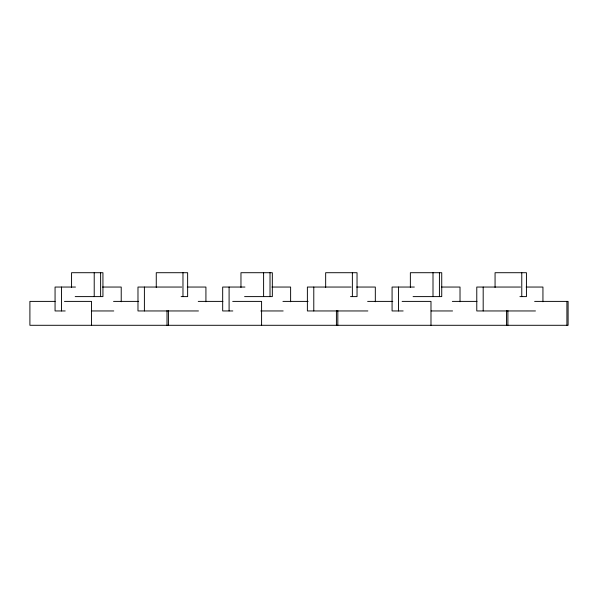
<?xml version="1.0" encoding="UTF-8"?>
<svg xmlns="http://www.w3.org/2000/svg" width="598" height="598" viewBox="0 0 598 598"><rect width="100%" height="100%" fill="white"/><g stroke="black" fill="none" stroke-linecap="round" stroke-linejoin="round"><path stroke-width="0.9" d="M75.475 287.047L55.061 287.047L55.061 310.953L65.204 310.953M102.55 287.047L121.222 287.047L121.222 301.758M181.68 287.047L137.981 287.047L137.981 310.953L198.461 310.953M187.271 287.047L205.921 287.047L205.921 301.758M244.941 287.047L222.68 287.047L222.68 310.953L232.816 310.953M271.97 287.047L290.621 287.047L290.621 301.758M351.078 287.047L307.379 287.047L307.379 310.953L367.86 310.953M356.67 287.047L375.32 287.047L375.32 301.758M414.339 287.047L392.079 287.047L392.079 310.953L403.149 310.953M441.369 287.047L460.019 287.047L460.019 301.758M520.529 287.047L476.778 287.047L476.778 310.953L535.464 310.953M526.128 287.047L542.939 287.047L542.939 301.758M75.191 296.608L102.938 296.608L102.938 272.71L71.566 272.71L71.566 287.421M181.127 296.608L187.637 296.608L187.637 272.71L156.265 272.71L156.265 287.421M244.589 296.608L272.337 296.608L272.337 272.71L240.964 272.71L240.964 287.421M350.525 296.608L357.036 296.608L357.036 272.71L325.663 272.71L325.663 287.421M413.083 296.608L441.735 296.608L441.735 272.71L410.363 272.71L410.363 287.421M519.924 296.608L526.434 296.608L526.434 272.71L495.062 272.71L495.062 287.421M55.113 301.392L29.9 301.392L29.9 325.29L568.1 325.29L568.1 301.392L534.634 301.392M64.449 301.392L91.524 301.392L91.524 325.29M113.545 301.392L138.691 301.392M198.237 301.392L222.912 301.392M232.712 301.392L261.588 301.392L261.588 325.29M282.936 301.392L308.09 301.392M367.635 301.392L392.789 301.392M402.11 301.392L430.986 301.392L430.986 325.29M452.335 301.392L477.002 301.392M91.345 310.953L113.755 310.953M260.788 310.953L283.16 310.953M431.113 310.953L452.559 310.953M566.911 301.392L566.911 325.29M521.77 272.71L521.77 296.608M507.889 310.579L507.889 325.29M506.476 310.579L506.476 325.29M483.184 287.047L483.184 310.953M439.418 272.71L439.418 296.608M433.004 272.71L433.004 296.608M398.485 287.047L398.485 310.953M352.372 272.71L352.372 296.608M337.825 310.579L337.825 325.29M336.412 310.579L336.412 325.29M313.786 287.047L313.786 310.953M270.019 272.71L270.019 296.608M263.606 272.71L263.606 296.608M229.094 287.047L229.094 310.953M182.973 272.71L182.973 296.608M168.427 310.579L168.427 325.29M167.014 310.579L167.014 325.29M144.395 287.047L144.395 310.953M100.621 272.71L100.621 296.608M94.215 272.71L94.215 296.608M61.474 287.047L61.474 310.953"/></g></svg>
